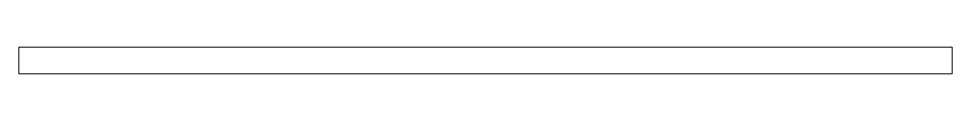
# Paper-space layout '_Back' of a CAD drawing. Header units: millimetres. Extents: x -105 to 105, y -3 to 3.
import ezdxf

# ---------------------------------------------------------------- set-up
doc = ezdxf.new("R2010")
doc.units = ezdxf.units.MM

psp = doc.layouts.new('_Back')

# ---------------------------------------------------------------- linework, layer by layer
at = {"color": 7, "linetype": 'Continuous', "lineweight": 15}
for p, q in [((-105, 3), (-105, -3)), ((-105, 3), (105, 3)), ((105, 3), (105, -3)), ((-105, -3), (105, -3))]:
    psp.add_line(p, q, dxfattribs=at)

doc.saveas('drawing.dxf')
